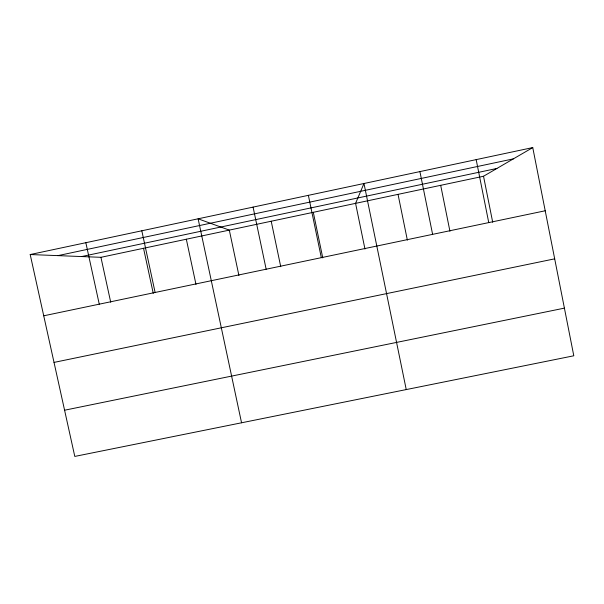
<?xml version="1.0" encoding="UTF-8"?>
<svg xmlns="http://www.w3.org/2000/svg" width="604" height="604" viewBox="0 0 604 604"><rect width="100%" height="100%" fill="white"/><g stroke="black" fill="none" stroke-linecap="round" stroke-linejoin="round"><path stroke-width="0.91" d="M30.2 254.541L100.936 257.312L483.525 176.247L532.751 147.58L573.8 355.786L74.79 456.42L30.2 254.541L532.751 147.58M57.946 255.628L513.37 158.867M81.615 256.557L496.911 168.448M43.73 315.801L545.208 210.773M54.028 362.408L554.691 258.837M64.583 410.214L564.408 308.138M100.936 257.312L110.721 302.257M85.844 242.702L99.26 304.174M141.812 230.788L155.115 292.472M143.533 248.282L153.257 293.348M186.326 239.222L195.975 284.401M238.905 275.447L229.309 230.109L198.12 218.807L241.555 422.792M253.084 207.104L266.153 269.218M271.211 221.23L280.739 266.689M313.302 212.314L322.762 257.885M308.372 195.334L321.32 257.666M406.243 389.58L363.978 183.503L355.575 203.352L364.967 249.052M398.036 194.36L407.368 240.173M440.686 185.322L449.942 231.257M419.908 171.596L432.615 234.352M483.525 176.247L492.713 222.295M476.171 159.622L488.749 222.597"/></g></svg>
